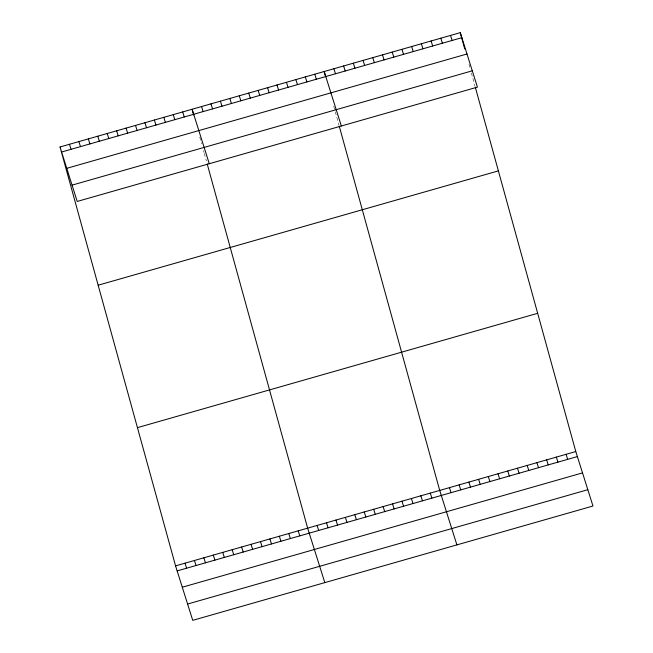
<?xml version="1.0" encoding="UTF-8"?>
<svg xmlns="http://www.w3.org/2000/svg" width="653" height="653" viewBox="0 0 653 653"><rect width="100%" height="100%" fill="white"/><g stroke="black" fill="none" stroke-linecap="round" stroke-linejoin="round"><path stroke-width="0.49" stroke-dasharray="3.27 2.45" d="M468.993 64.329L469.785 67.21M471.376 72.973L475.082 86.408M333.707 106.08L335.038 110.879M335.299 111.843L339.005 125.278M199.785 137.089L201.638 143.807M203.491 150.533L204.022 152.451M204.283 153.406L206.405 161.087"/><path stroke-width="0.98" d="M60.027 146.982L460.259 32.65L477.433 87.127L77.209 201.451L60.027 146.982L175.567 565.873L192.741 620.35L592.973 506.018L575.791 451.55L475.351 87.371M61.619 152.01L461.842 37.678M66.761 168.327L466.985 53.995M72.059 185.134L472.29 70.81M98.162 285.214L498.386 170.882M137.44 427.642L537.664 313.309M175.567 565.873L575.791 451.55M177.151 570.902L577.383 456.578M182.301 587.218L582.525 472.894M187.599 604.033L587.822 489.701M450.537 35.425L452.121 40.453M440.816 38.2L442.399 43.229M566.078 454.325L567.661 459.353M431.094 40.976L432.686 46.012M556.356 457.1L557.94 462.128M421.373 43.759L422.964 48.787M546.634 459.875L548.218 464.903M411.659 46.534L413.243 51.563M536.913 462.65L538.496 467.679M401.938 49.31L403.521 54.338M527.191 465.426L528.783 470.462M392.216 52.085L393.8 57.113M517.478 468.209L519.062 473.237M382.495 54.86L384.086 59.888M507.756 470.984L509.34 476.013M372.781 57.635L374.365 62.672M498.035 473.76L499.618 478.788M363.06 60.419L364.643 65.447M488.313 476.535L489.905 481.563M353.338 63.194L354.922 68.222M478.6 479.31L480.184 484.338M343.617 65.969L345.2 70.997M468.878 482.085L470.462 487.122M333.895 68.745L335.487 73.773M459.157 484.869L460.74 489.897M341.356 125.996L324.182 71.52L325.504 76.319M449.435 487.644L451.019 492.672M314.746 74.213L316.33 79.25M456.896 544.896L439.714 490.419L339.274 126.241M305.31 76.915L306.894 81.943M430.286 493.113L431.87 498.141M295.874 79.609L297.466 84.637M420.85 495.807L422.434 500.835M286.447 82.302L288.03 87.331M411.414 498.5L412.998 503.528M277.011 84.996L278.594 90.024M401.979 501.194L403.57 506.23M267.575 87.69L269.158 92.718M392.551 503.896L394.134 508.924M258.139 90.383L259.731 95.411M383.115 506.589L384.699 511.617M248.711 93.077L250.295 98.113M373.679 509.283L375.263 514.311M239.276 95.779L240.859 100.807M364.243 511.976L365.835 517.005M229.84 98.472L231.423 103.501M354.816 514.67L356.399 519.698M220.404 101.166L221.996 106.194M345.38 517.364L346.963 522.4M210.976 103.86L212.56 108.888M335.944 520.066L337.528 525.094M201.54 106.553L203.124 111.581M326.508 522.759L328.1 527.787M209.278 163.723L192.104 109.247L193.696 115.01M317.08 525.453L318.664 530.481M182.669 111.949L184.26 116.977M324.819 582.623L307.645 528.146L207.197 163.968M173.241 114.642L174.824 119.67M298.209 530.84L299.792 535.868M163.805 117.336L165.389 122.364M288.773 533.534L290.365 538.562M154.369 120.03L155.953 125.058M279.345 536.235L280.929 541.264M144.933 122.723L146.525 127.751M269.909 538.929L271.493 543.957M135.506 125.417L137.089 130.445M260.474 541.623L262.057 546.651M126.07 128.119L127.653 133.147M251.038 544.316L252.629 549.344M116.634 130.812L118.217 135.84M241.602 547.01L243.194 552.038M107.198 133.506L108.782 138.534M232.174 549.704L233.758 554.732M97.762 136.199L99.354 141.228M222.738 552.397L224.322 557.433M88.335 138.893L89.918 143.921M213.302 555.099L214.886 560.127M78.899 141.587L80.482 146.615M203.867 557.793L205.458 562.821M69.463 144.28L71.046 149.317M194.439 560.486L196.022 565.514M185.003 563.18L186.587 568.208M460.259 32.65L464.756 48.967"/></g></svg>
